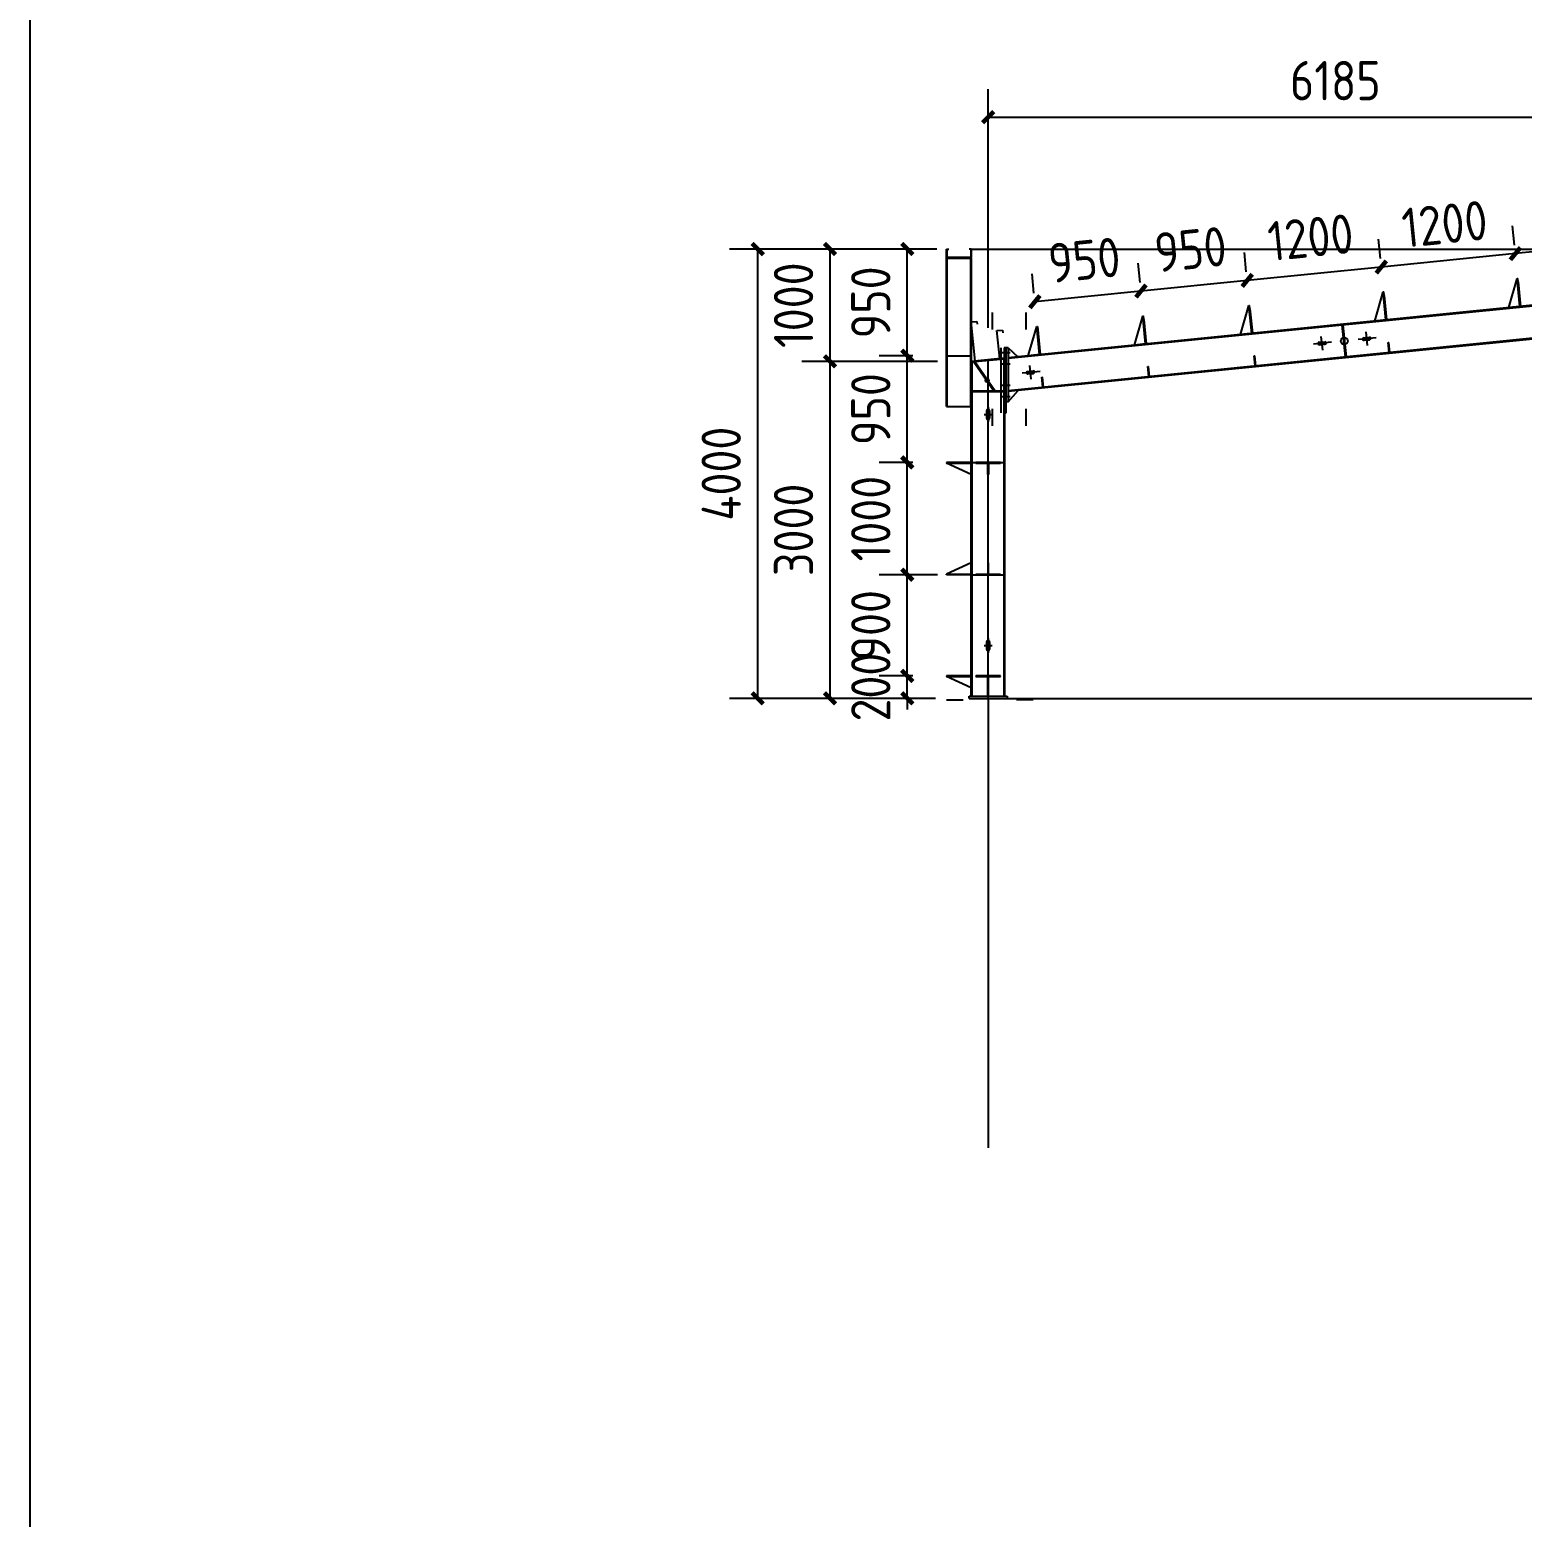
# Model space of a CAD drawing. Extents: x 533809 to 747315, y -17138 to 180511.
# Drawn here: x 566139 to 579428, y 153132 to 166373 of the extents above; entities that cross this region are included whole.
import ezdxf

# ---------------------------------------------------------------- set-up
doc = ezdxf.new("R2010")
doc.units = 0
doc.header["$LTSCALE"] = 1000
doc.header["$MEASUREMENT"] = 0
doc.layers.add('AXIS', color=3, linetype='Continuous')
doc.layers.add('DOTE', color=1, linetype='Continuous')
doc.styles.get("Standard").update_dxf_attribs({"font": 'gbenor.shx', "bigfont": 'gbcbig.shx'})
doc.dimstyles.get("Standard").update_dxf_attribs({"dimscale": 100, "dimtxt": 3.5, "dimasz": 1, "dimexe": 2.5, "dimexo": 3, "dimgap": 1.5, "dimtad": 1, "dimdec": 0, "dimzin": 0, "dimdsep": 46, "dimtxsty": 'Standard', "dimblk": 'ARCHTICK', "dimcen": 0.09, "dimadec": 0, "dimazin": 0, "dimtfac": 1, "dimtdec": 0, "dimtix": 1, "dimtmove": 2, "dimatfit": 3, "dimfxl": 1, "dimtolj": 1, "dimtzin": 0, "dimarcsym": 0})

# ---------------------------------------------------------------- blocks, each defined once
blk = doc.blocks.new('_ArchTick')
at = {"color": 0, "linetype": 'ByBlock', "const_width": 0.4}
blk.add_lwpolyline([(-0.5, -0.5), (0.5, 0.5)], dxfattribs=at)
blk = doc.blocks.new('*D24')
at = {"layer": 'AXIS', "color": 3, "lineweight": -2}
for p, q in [((574673, 163722), (574673, 165846)), ((580858, 163722), (580858, 165846)), ((574673, 165596), (580858, 165596))]:
    blk.add_line(p, q, dxfattribs=at)
at = {"layer": 'Defpoints', "color": 0}
for p in [(580858, 165596), (574673, 163422), (580858, 163422)]:
    blk.add_point(p, dxfattribs=at)
at = {"layer": 'AXIS', "color": 3, "lineweight": -2, "xscale": 100, "yscale": 100, "zscale": 100, "rotation": 180}
blk.add_blockref('_ArchTick', (574673, 165596), dxfattribs=at)
at = {"layer": 'AXIS', "color": 3, "lineweight": -2, "xscale": 100, "yscale": 100, "zscale": 100}
blk.add_blockref('_ArchTick', (580858, 165596), dxfattribs=at)
at = {"layer": 'AXIS', "color": 0, "insert": (577765, 165921), "char_height": 350, "attachment_point": 5}
blk.add_mtext('\\A1;6185', dxfattribs=at)
blk = doc.blocks.new('*D31')
at = {"layer": 'AXIS', "color": 3, "lineweight": -2}
for p, q in [((574223, 161522), (573703, 161522)), ((573953, 160622), (573953, 161522)), ((574003, 160622), (573703, 160622))]:
    blk.add_line(p, q, dxfattribs=at)
at = {"layer": 'Defpoints', "color": 0}
for p in [(573953, 161522), (574523, 161522), (574303, 160622)]:
    blk.add_point(p, dxfattribs=at)
at = {"layer": 'AXIS', "color": 3, "lineweight": -2, "xscale": 100, "yscale": 100, "zscale": 100}
for p, rotation in [((573953, 161522), 90), ((573953, 160622), 270)]:
    blk.add_blockref('_ArchTick', p, dxfattribs=dict(at, rotation=rotation))
at = {"layer": 'AXIS', "color": 0, "insert": (573628, 161072), "char_height": 350, "attachment_point": 5, "rotation": 90}
blk.add_mtext('\\A1;900', dxfattribs=at)
blk = doc.blocks.new('*D32')
at = {"layer": 'AXIS', "color": 3, "lineweight": -2}
for p, q in [((574003, 162522), (573703, 162522)), ((573953, 161522), (573953, 162522)), ((574223, 161522), (573703, 161522))]:
    blk.add_line(p, q, dxfattribs=at)
at = {"layer": 'Defpoints', "color": 0}
for p in [(573953, 162522), (574303, 162522), (574523, 161522)]:
    blk.add_point(p, dxfattribs=at)
at = {"layer": 'AXIS', "color": 3, "lineweight": -2, "xscale": 100, "yscale": 100, "zscale": 100}
for p, rotation in [((573953, 162522), 90), ((573953, 161522), 270)]:
    blk.add_blockref('_ArchTick', p, dxfattribs=dict(at, rotation=rotation))
at = {"layer": 'AXIS', "color": 0, "insert": (573628, 162022), "char_height": 350, "attachment_point": 5, "rotation": 90}
blk.add_mtext('\\A1;1000', dxfattribs=at)
blk = doc.blocks.new('*D33')
at = {"layer": 'AXIS', "color": 3, "lineweight": -2}
for p, q in [((574003, 163472), (573703, 163472)), ((573953, 162522), (573953, 163472)), ((574003, 162522), (573703, 162522))]:
    blk.add_line(p, q, dxfattribs=at)
at = {"layer": 'Defpoints', "color": 0}
for p in [(573953, 163472), (574303, 163472), (574303, 162522)]:
    blk.add_point(p, dxfattribs=at)
at = {"layer": 'AXIS', "color": 3, "lineweight": -2, "xscale": 100, "yscale": 100, "zscale": 100}
for p, rotation in [((573953, 163472), 90), ((573953, 162522), 270)]:
    blk.add_blockref('_ArchTick', p, dxfattribs=dict(at, rotation=rotation))
at = {"layer": 'AXIS', "color": 0, "insert": (573628, 162997), "char_height": 350, "attachment_point": 5, "rotation": 90}
blk.add_mtext('\\A1;950', dxfattribs=at)
blk = doc.blocks.new('*D34')
at = {"layer": 'AXIS', "color": 3, "lineweight": -2}
for p, q in [((574003, 164422), (573703, 164422)), ((573953, 163472), (573953, 164422)), ((574003, 163472), (573703, 163472))]:
    blk.add_line(p, q, dxfattribs=at)
at = {"layer": 'Defpoints', "color": 0}
for p in [(573953, 164422), (574303, 164422), (574303, 163472)]:
    blk.add_point(p, dxfattribs=at)
at = {"layer": 'AXIS', "color": 3, "lineweight": -2, "xscale": 100, "yscale": 100, "zscale": 100}
for p, rotation in [((573953, 164422), 90), ((573953, 163472), 270)]:
    blk.add_blockref('_ArchTick', p, dxfattribs=dict(at, rotation=rotation))
at = {"layer": 'AXIS', "color": 0, "insert": (573628, 163947), "char_height": 350, "attachment_point": 5, "rotation": 90}
blk.add_mtext('\\A1;950', dxfattribs=at)
blk = doc.blocks.new('*D35')
at = {"layer": 'AXIS', "color": 3, "lineweight": -2}
for p, q in [((574223, 163422), (573015, 163422)), ((573265, 160422), (573265, 163422)), ((574203, 160422), (573015, 160422))]:
    blk.add_line(p, q, dxfattribs=at)
at = {"layer": 'Defpoints', "color": 0}
for p in [(573265, 163422), (574523, 163422), (574503, 160422)]:
    blk.add_point(p, dxfattribs=at)
at = {"layer": 'AXIS', "color": 3, "lineweight": -2, "xscale": 100, "yscale": 100, "zscale": 100}
for p, rotation in [((573265, 163422), 90), ((573265, 160422), 270)]:
    blk.add_blockref('_ArchTick', p, dxfattribs=dict(at, rotation=rotation))
at = {"layer": 'AXIS', "color": 0, "insert": (572940, 161922), "char_height": 350, "attachment_point": 5, "rotation": 90}
blk.add_mtext('\\A1;3000', dxfattribs=at)
blk = doc.blocks.new('*D36')
at = {"layer": 'AXIS', "color": 3, "lineweight": -2}
for p, q in [((574009, 164422), (573015, 164422)), ((573265, 163422), (573265, 164422)), ((574223, 163422), (573015, 163422))]:
    blk.add_line(p, q, dxfattribs=at)
at = {"layer": 'Defpoints', "color": 0}
for p in [(573265, 164422), (574309, 164422), (574523, 163422)]:
    blk.add_point(p, dxfattribs=at)
at = {"layer": 'AXIS', "color": 3, "lineweight": -2, "xscale": 100, "yscale": 100, "zscale": 100}
for p, rotation in [((573265, 164422), 90), ((573265, 163422), 270)]:
    blk.add_blockref('_ArchTick', p, dxfattribs=dict(at, rotation=rotation))
at = {"layer": 'AXIS', "color": 0, "insert": (572940, 163922), "char_height": 350, "attachment_point": 5, "rotation": 90}
blk.add_mtext('\\A1;1000', dxfattribs=at)
blk = doc.blocks.new('*D37')
at = {"layer": 'AXIS', "color": 3, "lineweight": -2}
for p, q in [((574217, 164422), (572371, 164422)), ((572621, 160422), (572621, 164422)), ((574203, 160422), (572371, 160422))]:
    blk.add_line(p, q, dxfattribs=at)
at = {"layer": 'Defpoints', "color": 0}
for p in [(572621, 164422), (574517, 164422), (574503, 160422)]:
    blk.add_point(p, dxfattribs=at)
at = {"layer": 'AXIS', "color": 3, "lineweight": -2, "xscale": 100, "yscale": 100, "zscale": 100}
for p, rotation in [((572621, 164422), 90), ((572621, 160422), 270)]:
    blk.add_blockref('_ArchTick', p, dxfattribs=dict(at, rotation=rotation))
at = {"layer": 'AXIS', "color": 0, "insert": (572296, 162422), "char_height": 350, "attachment_point": 5, "rotation": 90}
blk.add_mtext('\\A1;4000', dxfattribs=at)
blk = doc.blocks.new('*D39')
at = {"layer": 'AXIS', "color": 3, "lineweight": -2}
for p, q in [((580579, 164329), (580537, 164749)), ((579360, 164458), (579343, 164630)), ((580562, 164501), (579368, 164381))]:
    blk.add_line(p, q, dxfattribs=at)
at = {"layer": 'Defpoints', "color": 0}
for p in [(579368, 164381), (579390, 164160), (580609, 164030)]:
    blk.add_point(p, dxfattribs=at)
at = {"layer": 'AXIS', "color": 3, "lineweight": -2, "xscale": 100, "yscale": 100, "zscale": 100}
for p, rotation in [((580562, 164501), 5.710593137504949), ((579368, 164381), 185.710593137505)]:
    blk.add_blockref('_ArchTick', p, dxfattribs=dict(at, rotation=rotation))
at = {"layer": 'AXIS', "color": 0, "insert": (579932, 164764), "char_height": 350, "attachment_point": 5, "rotation": 5.7106}
blk.add_mtext('\\A1;1200', dxfattribs=at)
blk = doc.blocks.new('*D40')
at = {"layer": 'AXIS', "color": 3, "lineweight": -2}
for p, q in [((579360, 164458), (579343, 164630)), ((578166, 164339), (578149, 164511)), ((579368, 164381), (578174, 164262))]:
    blk.add_line(p, q, dxfattribs=at)
at = {"layer": 'Defpoints', "color": 0}
for p in [(578174, 164262), (579390, 164160), (578196, 164040)]:
    blk.add_point(p, dxfattribs=at)
at = {"layer": 'AXIS', "color": 3, "lineweight": -2, "xscale": 100, "yscale": 100, "zscale": 100}
for p, rotation in [((579368, 164381), 5.710593137504949), ((578174, 164262), 185.710593137505)]:
    blk.add_blockref('_ArchTick', p, dxfattribs=dict(at, rotation=rotation))
at = {"layer": 'AXIS', "color": 0, "insert": (578738, 164645), "char_height": 350, "attachment_point": 5, "rotation": 5.7106}
blk.add_mtext('\\A1;1200', dxfattribs=at)
blk = doc.blocks.new('*D41')
at = {"layer": 'AXIS', "color": 3, "lineweight": -2}
for p, q in [((576972, 164219), (576955, 164391)), ((578166, 164339), (578149, 164511)), ((578174, 164262), (576980, 164143))]:
    blk.add_line(p, q, dxfattribs=at)
at = {"layer": 'Defpoints', "color": 0}
for p in [(576980, 164143), (578196, 164040), (577002, 163921)]:
    blk.add_point(p, dxfattribs=at)
at = {"layer": 'AXIS', "color": 3, "lineweight": -2, "xscale": 100, "yscale": 100, "zscale": 100}
for p, rotation in [((578174, 164262), 5.710593137504949), ((576980, 164143), 185.710593137505)]:
    blk.add_blockref('_ArchTick', p, dxfattribs=dict(at, rotation=rotation))
at = {"layer": 'AXIS', "color": 0, "insert": (577544, 164526), "char_height": 350, "attachment_point": 5, "rotation": 5.7106}
blk.add_mtext('\\A1;1200', dxfattribs=at)
blk = doc.blocks.new('*D42')
at = {"layer": 'AXIS', "color": 3, "lineweight": -2}
for p, q in [((576972, 164219), (576955, 164391)), ((576027, 164125), (576009, 164297)), ((576980, 164143), (576034, 164048))]:
    blk.add_line(p, q, dxfattribs=at)
at = {"layer": 'Defpoints', "color": 0}
for p in [(576034, 164048), (577002, 163921), (576056, 163826)]:
    blk.add_point(p, dxfattribs=at)
at = {"layer": 'AXIS', "color": 3, "lineweight": -2, "xscale": 100, "yscale": 100, "zscale": 100}
for p, rotation in [((576034, 164048), 185.710593137505), ((576980, 164143), 5.710593137504949)]:
    blk.add_blockref('_ArchTick', p, dxfattribs=dict(at, rotation=rotation))
at = {"layer": 'AXIS', "color": 0, "insert": (576475, 164419), "char_height": 350, "attachment_point": 5, "rotation": 5.7106}
blk.add_mtext('\\A1;950', dxfattribs=at)
blk = doc.blocks.new('*D43')
at = {"layer": 'AXIS', "color": 3, "lineweight": -2}
for p, q in [((576027, 164125), (576009, 164297)), ((575081, 164030), (575064, 164202)), ((576034, 164048), (575089, 163953))]:
    blk.add_line(p, q, dxfattribs=at)
at = {"layer": 'Defpoints', "color": 0}
for p in [(575089, 163953), (575111, 163732), (576056, 163826)]:
    blk.add_point(p, dxfattribs=at)
at = {"layer": 'AXIS', "color": 3, "lineweight": -2, "xscale": 100, "yscale": 100, "zscale": 100}
for p, rotation in [((576034, 164048), 5.710593137504949), ((575089, 163953), 185.710593137505)]:
    blk.add_blockref('_ArchTick', p, dxfattribs=dict(at, rotation=rotation))
at = {"layer": 'AXIS', "color": 0, "insert": (575529, 164324), "char_height": 350, "attachment_point": 5, "rotation": 5.7106}
blk.add_mtext('\\A1;950', dxfattribs=at)
blk = doc.blocks.new('*D1757')
at = {"layer": 'AXIS', "color": 3, "lineweight": -2}
for p, q in [((573953, 160622), (573953, 160722)), ((574003, 160622), (573703, 160622)), ((573953, 160422), (573953, 160622)), ((574203, 160422), (573703, 160422)), ((573953, 160422), (573953, 160322))]:
    blk.add_line(p, q, dxfattribs=at)
at = {"layer": 'Defpoints', "color": 0}
for p in [(573953, 160622), (574303, 160622), (574503, 160422)]:
    blk.add_point(p, dxfattribs=at)
at = {"layer": 'AXIS', "color": 3, "lineweight": -2, "xscale": 100, "yscale": 100, "zscale": 100}
for p, rotation in [((573953, 160622), 270), ((573953, 160422), 90)]:
    blk.add_blockref('_ArchTick', p, dxfattribs=dict(at, rotation=rotation))
at = {"layer": 'AXIS', "color": 0, "insert": (573628, 160522), "char_height": 350, "attachment_point": 5, "rotation": 90}
blk.add_mtext('\\A1;200', dxfattribs=at)

msp = doc.modelspace()

# ---------------------------------------------------------------- linework, layer by layer
at = {"color": 6}
for p, q in [((574302.5, 164421.7), (574322.5, 164421.7)), ((574302.5, 164346.7), (574302.5, 164421.7)), ((574304.5, 164419.7), (574304.5, 164348.7)), ((574304.5, 164419.7), (574322.5, 164419.7)), ((574322.5, 164421.7), (574322.5, 164419.7)), ((574522.5, 164421.7), (574502.5, 164421.7)), ((574502.5, 164421.7), (574502.5, 164419.7)), ((574520.5, 164419.7), (574502.5, 164419.7)), ((574520.5, 164348.7), (574520.5, 164419.7)), ((574522.5, 164421.7), (574522.5, 164346.7)), ((574302.5, 164346.7), (574522.5, 164346.7)), ((574304.5, 164348.7), (574520.5, 164348.7))]:
    msp.add_line(p, q, dxfattribs=at)
for p, q in [((574522.5, 164421.7), (587042.5, 164421.7)), ((580839.5, 164053.4), (574850.5, 163454.5)), ((580839.5, 164045.4), (574850.5, 163446.5)), ((574522.2, 163773.5), (574571.9, 163778.4)), ((574557, 163425.2), (574522.2, 163773.5)), ((574571.9, 163778.4), (574574.4, 163753.6)), ((574707.4, 163855.7), (574707.4, 163704.5)), ((580839.5, 163760), (574850.5, 163161.1)), ((580839.5, 163751.9), (574850.5, 163153)), ((575008.2, 163855.7), (575008.2, 163704.5)), ((574750.7, 163695.8), (574800.5, 163700.8)), ((574775.6, 163447), (574750.7, 163695.8)), ((574800.5, 163700.8), (574802.9, 163675.9)), ((577731.6, 163591.9), (577610.2, 163579.8)), ((577620.1, 163591.8), (577669.8, 163596.8)), ((577652.1, 163522.6), (577640, 163644)), ((578044, 163623.1), (577969.4, 163615.7)), ((578129.6, 163631.7), (578008.2, 163619.6)), ((578018.1, 163631.6), (578067.8, 163636.6)), ((578020.3, 163609.7), (578070, 163614.7)), ((578050.1, 163562.4), (578038, 163683.8)), ((578050.1, 163562.4), (578038, 163683.8)), ((574302.5, 163471.7), (574522.5, 163471.7)), ((577646, 163583.3), (577571.4, 163575.9)), ((577622.2, 163569.9), (577672, 163574.9)), ((574814.5, 163450.9), (574522.5, 163421.7)), ((574814.5, 163442.9), (574522.5, 163413.7)), ((574724.8, 163157.5), (574544.9, 163415.9)), ((574734.5, 163157.5), (574554, 163416.9)), ((574557, 163425.2), (574805.8, 163450.1)), ((575136.1, 163332.3), (575014.7, 163320.2)), ((575086.4, 163327.4), (575014.7, 163320.2)), ((575024.6, 163332.3), (575074.3, 163337.2)), ((575056.6, 163263.1), (575044.5, 163384.5)), ((575050.5, 163323.8), (574975.9, 163316.3)), ((575050.5, 163323.8), (575025.7, 163321.3)), ((575026.7, 163310.4), (575076.5, 163315.3)), ((574814.5, 163157.5), (574530.5, 163157.5)), ((574814.5, 163149.4), (574530.5, 163149.4)), ((574814.5, 163157.5), (574714.5, 163157.5)), ((574814.5, 163157.5), (574734.5, 163157.5)), ((574657.5, 162979.4), (574657.5, 162919.4)), ((574672.5, 163014.4), (574672.5, 162884.4)), ((574672.5, 162949.4), (574672.5, 162994.4)), ((574687.5, 162919.4), (574687.5, 162979.4)), ((574707.4, 162998.2), (574707.4, 162847)), ((575008.2, 162998.2), (575008.2, 162847)), ((574522.5, 162521.7), (574822.5, 162521.7)), ((574522.5, 161521.7), (574822.5, 161521.7)), ((574672.5, 160956.7), (574672.5, 160826.7)), ((574672.5, 160891.7), (574672.5, 160936.7)), ((574657.5, 160921.7), (574657.5, 160861.7)), ((574687.5, 160861.7), (574687.5, 160921.7)), ((574302.5, 160621.7), (574302.5, 160615.7)), ((574301.4, 160410.2), (574450.5, 160410.2)), ((574672.5, 160421.7), (587042.5, 160421.7)), ((575073.2, 160410.2), (574924.2, 160410.2))]:
    msp.add_line(p, q)
at = {"color": 2}
for p, q in [((574302.5, 164340.7), (574302.5, 164346.7)), ((574302.5, 164340.7), (574522.5, 164340.7)), ((574522.5, 164340.7), (574522.5, 164346.7)), ((579309.3, 163900.4), (579383.9, 164159.1)), ((579383.9, 164159.1), (579389.9, 164159.7)), ((579408.8, 163910.4), (579383.9, 164159.1)), ((579414.7, 163911), (579389.9, 164159.7)), ((579392.9, 164129.2), (579414.7, 163911)), ((578115.2, 163781), (578189.8, 164039.7)), ((578189.8, 164039.7), (578195.8, 164040.3)), ((578214.7, 163791), (578189.8, 164039.7)), ((578220.7, 163791.6), (578195.8, 164040.3)), ((578198.9, 164009.8), (578220.7, 163791.6)), ((576921.2, 163661.6), (576995.8, 163920.3)), ((576995.8, 163920.3), (577001.8, 163920.9)), ((577020.7, 163671.6), (576995.8, 163920.3)), ((577026.6, 163672.2), (577001.8, 163920.9)), ((577004.8, 163890.4), (577026.6, 163672.2)), ((579408.8, 163910.4), (579309.3, 163900.4)), ((575030.6, 163472.5), (575105.2, 163731.3)), ((575105.2, 163731.3), (575111.2, 163731.9)), ((575130.1, 163482.5), (575105.2, 163731.3)), ((575111.2, 163731.9), (575136.1, 163483.1)), ((575975.9, 163567.1), (576050.5, 163825.8)), ((576050.5, 163825.8), (576056.5, 163826.4)), ((576075.4, 163577), (576050.5, 163825.8)), ((576081.4, 163577.6), (576056.5, 163826.4)), ((576059.5, 163795.9), (576081.4, 163577.6)), ((577855.2, 163461.5), (577826.9, 163744.1)), ((577863.1, 163462.3), (577834.9, 163744.9)), ((578214.7, 163791), (578115.2, 163781)), ((577020.7, 163671.6), (576921.2, 163661.6)), ((574784.5, 163542.7), (574784.5, 162962.7)), ((574870.5, 163497.7), (574794.5, 163497.7)), ((574850.5, 163542.7), (574814.5, 163542.7)), ((574814.5, 163542.7), (574814.5, 162962.7)), ((574850.5, 163542.7), (574850.5, 163062.7)), ((574850.5, 163542.7), (574938.3, 163463.3)), ((575130.1, 163482.5), (575030.6, 163472.5)), ((575050.5, 163542.7), (575050.5, 163541.7)), ((576075.4, 163577), (575975.9, 163567.1)), ((577040.8, 163470.6), (577046.7, 163471.2)), ((577049.7, 163381), (577040.8, 163470.6)), ((577055.7, 163381.6), (577046.7, 163471.2)), ((578234.8, 163590), (578240.8, 163590.6)), ((578243.8, 163500.4), (578234.8, 163590)), ((578249.7, 163501), (578240.8, 163590.6)), ((578243.8, 163500.4), (578249.7, 163501)), ((574522.5, 163421.7), (574522.5, 163021.7)), ((574870.5, 163397.7), (574794.5, 163397.7)), ((576095.5, 163376), (576101.5, 163376.6)), ((576104.4, 163286.5), (576095.5, 163376)), ((576110.4, 163287.1), (576101.5, 163376.6)), ((577049.7, 163381), (577055.7, 163381.6)), ((574870.5, 163207.7), (574794.5, 163207.7)), ((575150.2, 163281.5), (575156.2, 163282.1)), ((575159.2, 163191.9), (575150.2, 163281.5)), ((575165.1, 163192.5), (575156.2, 163282.1)), ((575159.2, 163191.9), (575165.1, 163192.5)), ((576104.4, 163286.5), (576110.4, 163287.1)), ((574870.5, 163107.7), (574794.5, 163107.7)), ((574850.5, 163062.7), (574832.5, 163062.7)), ((574850.5, 163062.7), (574940.4, 163162)), ((574637.5, 162949.4), (574707.5, 162949.4)), ((574814.5, 162962.7), (574832.5, 162962.7)), ((574522.5, 162521.7), (574302.5, 162521.7)), ((574302.5, 162521.7), (574302.5, 162515.7)), ((574302.5, 162515.7), (574522.5, 162515.7)), ((574522.5, 162415.7), (574302.5, 162515.7)), ((574522.5, 162515.7), (574522.5, 162415.7)), ((574672.5, 162521.7), (574562.5, 162521.7)), ((574562.5, 162521.7), (574562.5, 162515.7)), ((574562.5, 162515.7), (574782.5, 162515.7)), ((574669.5, 162415.7), (574669.5, 162515.7)), ((574669.5, 162515.7), (574675.5, 162515.7)), ((574675.5, 162415.7), (574669.5, 162415.7)), ((574782.5, 162521.7), (574672.5, 162521.7)), ((574675.5, 162515.7), (574675.5, 162415.7)), ((574782.5, 162515.7), (574782.5, 162521.7)), ((574522.5, 161627.7), (574302.5, 161527.7)), ((574522.5, 161527.7), (574522.5, 161627.7)), ((574675.5, 161627.7), (574669.5, 161627.7)), ((574669.5, 161627.7), (574669.5, 161527.7)), ((574675.5, 161527.7), (574675.5, 161627.7)), ((574302.5, 161521.7), (574302.5, 161527.7)), ((574302.5, 161527.7), (574522.5, 161527.7)), ((574522.5, 161521.7), (574302.5, 161521.7)), ((574562.5, 161521.7), (574562.5, 161527.7)), ((574562.5, 161527.7), (574782.5, 161527.7)), ((574672.5, 161521.7), (574562.5, 161521.7)), ((574669.5, 161527.7), (574675.5, 161527.7)), ((574782.5, 161521.7), (574672.5, 161521.7)), ((574782.5, 161527.7), (574782.5, 161521.7)), ((574637.5, 160891.7), (574707.5, 160891.7)), ((574522.5, 160621.7), (574302.5, 160621.7)), ((574302.5, 160615.7), (574522.5, 160615.7)), ((574522.5, 160515.7), (574302.5, 160615.7)), ((574522.5, 160615.7), (574522.5, 160515.7)), ((574672.5, 160621.7), (574562.5, 160621.7)), ((574562.5, 160621.7), (574562.5, 160615.7)), ((574562.5, 160615.7), (574782.5, 160615.7)), ((574668.5, 160615.7), (574668.5, 160441.7)), ((574669.5, 160615.7), (574675.5, 160615.7)), ((574782.5, 160621.7), (574672.5, 160621.7)), ((574676.5, 160441.7), (574676.5, 160615.7)), ((574782.5, 160615.7), (574782.5, 160621.7)), ((574502.5, 160421.7), (574502.5, 160441.7)), ((574502.5, 160441.7), (574842.5, 160441.7)), ((574502.5, 160421.7), (574842.5, 160421.7)), ((574668.5, 160441.7), (574676.5, 160441.7)), ((574842.5, 160441.7), (574842.5, 160421.7))]:
    msp.add_line(p, q, dxfattribs=at)
at = {"color": 4}
for p, q in [((574302.5, 163021.7), (574302.5, 164340.7)), ((574308.5, 163021.7), (574308.5, 164340.7)), ((574516.5, 164340.7), (574516.5, 163021.7)), ((574522.5, 164340.7), (574522.5, 163021.7)), ((574302.5, 163021.7), (574522.5, 163021.7))]:
    msp.add_line(p, q, dxfattribs=at)
at = {"color": 1}
msp.add_line((577859.2, 163461.9), (577830.9, 163744.5), dxfattribs=at)
msp.add_lwpolyline([(566139.1, 150862.3), (595839.1, 150862.3), (595839.1, 171862.3), (566139.1, 171862.3)], close=True)
for centre, radius in [((577844, 163603.1), 30.9), ((574663.7, 163252.2), 15.5)]:
    msp.add_circle(centre, radius)
for centre, radius, start, end in [((577621.1, 163580.9), 11, 95.71059, 275.71059), ((577670.9, 163585.8), 11, 275.71059, 95.71059), ((578019.2, 163620.7), 11, 95.71059, 275.71059), ((578068.9, 163625.6), 11, 275.71059, 95.71059), ((575025.7, 163321.3), 11, 95.71059, 275.71059), ((575075.4, 163326.3), 11, 275.71059, 95.71059), ((574672.5, 162979.4), 15, 0, 180), ((574672.5, 162919.4), 15, 180, 0), ((574672.5, 160921.7), 15, 0, 180), ((574672.5, 160861.7), 15, 180, 0)]:
    msp.add_arc(centre, radius, start, end)
at = {"layer": 'AXIS'}
msp.add_line((574672.5, 160421.7), (574672.5, 156421.7), dxfattribs=at)
at = {"layer": 'DOTE', "color": 2}
msp.add_line((574832.5, 162962.7), (574832.5, 163542.7), dxfattribs=at)
at = {"layer": 'DOTE', "color": 0}
for p, q in [((574522.5, 160441.7), (574522.5, 163421.7)), ((574530.5, 160441.7), (574530.5, 163414.5)), ((574814.5, 160441.7), (574814.5, 163450.9)), ((574822.5, 160441.7), (574822.5, 162962.7))]:
    msp.add_line(p, q, dxfattribs=at)
at = {"layer": 'DOTE'}
msp.add_line((574672.5, 160421.7), (574672.5, 163421.7), dxfattribs=at)

# ---------------------------------------------------------------- dimensions: what is measured, and where the dimension line sits
at = {"layer": 'AXIS', "color": 0}
dim = msp.add_linear_dim(base=(580857.5, 165595.7), p1=(574672.5, 163421.7), p2=(580857.5, 163421.7), dimstyle='Standard', override={"dimclrd": 3, "dimclre": 3, "dimclrt": 0}, dxfattribs=at)
dim.commit()
dim.dimension.update_dxf_attribs({"geometry": '*D24', "text_midpoint": (577765, 165920.7)})
for base, p1, p2, angle, picture, middle in [((578173.6, 164261.9), (579389.9, 164159.7), (578195.8, 164040.3), 5.71059, '*D40', (578738.3, 164645)), ((579367.7, 164381.3), (580608.8, 164030.4), (579389.9, 164159.7), 5.71059, '*D39', (579932.4, 164764.4)), ((576979.6, 164142.5), (578195.8, 164040.3), (577001.8, 163920.9), 5.71059, '*D41', (577544.3, 164525.6)), ((576034.3, 164048), (577001.8, 163920.9), (576056.5, 163826.4), 5.71059, '*D42', (576474.6, 164418.6)), ((575089, 163953.5), (576056.5, 163826.4), (575111.2, 163731.9), 5.71059, '*D43', (575529.3, 164324.1)), ((572620.7, 164421.7), (574502.5, 160421.7), (574516.5, 164421.7), 90, '*D37', (572295.7, 162421.7)), ((573265.5, 164421.7), (574522.5, 163421.7), (574308.5, 164421.7), 90, '*D36', (572940.5, 163921.7)), ((573953.3, 164421.7), (574302.5, 163471.7), (574302.5, 164421.7), 90, '*D34', (573628.3, 163946.7)), ((573265.5, 163421.7), (574502.5, 160421.7), (574522.5, 163421.7), 90, '*D35', (572940.5, 161921.7)), ((573953.3, 163471.7), (574302.5, 162521.7), (574302.5, 163471.7), 90, '*D33', (573628.3, 162996.7)), ((573953.3, 162521.7), (574522.5, 161521.7), (574302.5, 162521.7), 90, '*D32', (573628.3, 162021.7)), ((573953.3, 161521.7), (574302.5, 160621.7), (574522.5, 161521.7), 90, '*D31', (573628.3, 161071.7)), ((573953.3, 160621.7), (574502.5, 160421.7), (574302.5, 160621.7), 90, '*D1757', (573628.3, 160521.7))]:
    dim = msp.add_linear_dim(base=base, p1=p1, p2=p2, angle=angle, dimstyle='Standard', override={"dimclrd": 3, "dimclre": 3}, dxfattribs=at)
    dim.commit()
    dim.dimension.update_dxf_attribs({"geometry": picture, "text_midpoint": middle})

doc.saveas('drawing.dxf')
